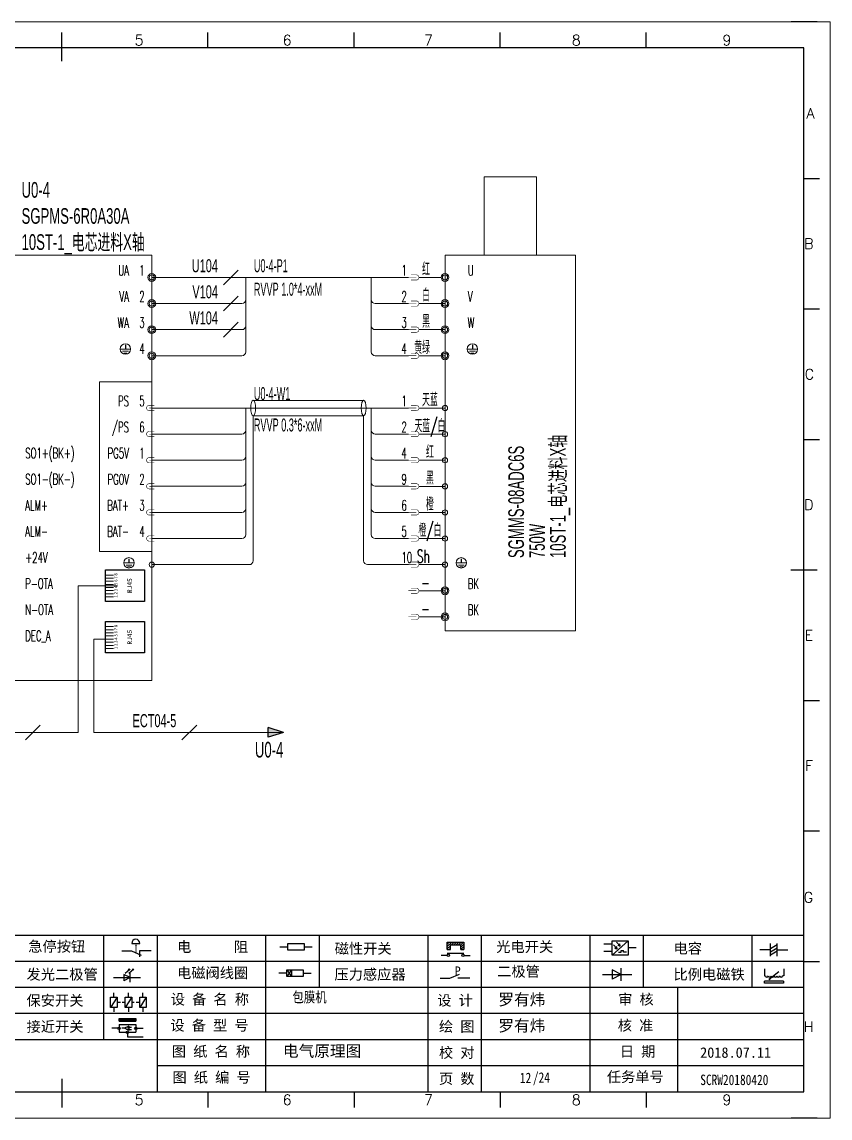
# Model space of a CAD drawing. Extents: x 49673 to 52330, y -5620 to -4375.
# Drawn here: x 50826.8 to 50981.6, y -5113.3 to -4903.3 of the extents above; entities that cross this region are included whole.
import ezdxf
from ezdxf.enums import TextEntityAlignment as Align

# ---------------------------------------------------------------- set-up
doc = ezdxf.new("R2010")
doc.units = 0
doc.header["$MEASUREMENT"] = 0
doc.layers.add('AE_BOR', color=1, linetype='Continuous')
doc.layers.add('Dimension', color=3, linetype='Continuous', lineweight=13)
doc.styles.get("Standard").update_dxf_attribs({"font": 'txt.shx'})
doc.styles.add('WD', font='simplex.shx', dxfattribs={"bigfont": 'gbcbig.shx'})
doc.styles.add('样式 8', font='arial.ttf')
doc.styles.add('楷体', font='STFANGSO.TTF', dxfattribs={"width": 0.8})
doc.styles.add('汉字', font='')
doc.styles.get('汉字').set_extended_font_data('新宋体')

# ---------------------------------------------------------------- blocks, each defined once
blk = doc.blocks.new('A$C5EEB7F37')
at = {"lineweight": 0}
for p, q in [((0, 16.82), (5.16, 16.82)), ((0, 14.82), (5.16, 14.82)), ((0, 12.82), (5.16, 12.82)), ((0, 10.82), (5.16, 10.82)), ((0, 8.82), (5.16, 8.82)), ((0, 6.82), (5.16, 6.82)), ((0, 4.82), (5.16, 4.82)), ((0, 2.82), (5.16, 2.82))]:
    blk.add_line(p, q, dxfattribs=at)
blk.add_lwpolyline([(0.07, 0), (0.07, 20.03), (25.01, 20.03), (25.01, 0)], close=True)
at = {"char_height": 2, "width": 3.7055, "attachment_point": 1, "rotation": 90}
for s, insert in [('{\\fSimSun|b0|i0|c134|p2;8}', (5.62, 16.42)), ('{\\fSimSun|b0|i0|c134|p2;7}', (5.62, 14.42)), ('{\\fSimSun|b0|i0|c134|p2;6}', (5.62, 12.42)), ('{\\fSimSun|b0|i0|c134|p2;3}', (5.62, 6.42)), ('{\\fSimSun|b0|i0|c134|p2;5}', (5.62, 10.42)), ('{\\fSimSun|b0|i0|c134|p2;4}', (5.62, 8.42)), ('{\\fSimSun|b0|i0|c134|p2;1}', (5.56, 2.42)), ('{\\fSimSun|b0|i0|c134|p2;2}', (5.62, 4.42))]:
    blk.add_mtext(s, dxfattribs=dict(at, insert=insert))
at = {"color": 7, "insert": (13.92, 5.3), "char_height": 3.024, "attachment_point": 1, "rotation": 90}
blk.add_mtext_dynamic_manual_height_columns('{\\fSimSun|b0|i0|c134|p2;RJ45}', width=47.9244, gutter_width=12.5, heights=[0], dxfattribs=at)
blk = doc.blocks.new('磁性开关')
at = {"linetype": 'ByBlock'}
h = blk.add_hatch(dxfattribs=at)
h.set_pattern_fill('ANSI31', color=256, scale=0.1, style=0)
h.set_pattern_definition([(45, (0, 0), (-0.224506403, 0.224506403), [])])
h.paths.add_polyline_path([(-1910.88, -776.69), (-1910.88, -775.29), (-1907.69, -775.29), (-1907.69, -776.69), (-1908.31, -776.69), (-1908.31, -775.79), (-1910.25, -775.79), (-1910.25, -776.69)])
for p, q in [((-1910.88, -776.69), (-1910.88, -775.29)), ((-1910.88, -775.29), (-1907.69, -775.29)), ((-1910.88, -776.69), (-1910.25, -776.69)), ((-1910.25, -776.69), (-1910.25, -775.79)), ((-1910.25, -775.79), (-1908.31, -775.79)), ((-1908.31, -776.69), (-1908.31, -775.79)), ((-1908.31, -776.69), (-1907.69, -776.69)), ((-1907.69, -775.29), (-1907.69, -776.69)), ((-1910.91, -777.81), (-1912.09, -777.81)), ((-1910.88, -777.39), (-1907.69, -777.39)), ((-1907.66, -777.81), (-1906.48, -777.81))]:
    blk.add_line(p, q, dxfattribs=at)
for centre in [(-1910.68, -777.81), (-1907.88, -777.81)]:
    blk.add_circle(centre, 0.225, dxfattribs=at)
blk = doc.blocks.new('光电开关')
at = {"linetype": 'ByBlock'}
h = blk.add_hatch(dxfattribs=at)
h.set_pattern_fill('ANSI31', color=256, scale=0.01, style=0)
h.set_pattern_definition([(45, (0.172267, 0), (-0.0224506403, 0.0224506403), [])])
h.paths.add_polyline_path([(-1882.44, -776.34), (-1882.5, -775.91), (-1882.68, -776.07)])
h.paths.add_polyline_path([(-1882.86, -776.23), (-1882.44, -776.34), (-1882.68, -776.07)])
h.paths.add_polyline_path([(-1883.05, -776.88), (-1883.11, -776.45), (-1883.29, -776.61)])
h.paths.add_polyline_path([(-1883.47, -776.77), (-1883.05, -776.88), (-1883.29, -776.61)])
for p, q in [((-1884.01, -775.96), (-1885.56, -775.96)), ((-1880.91, -775.3), (-1884.01, -778.05)), ((-1883.75, -776.09), (-1883.05, -776.88)), ((-1883.11, -776.45), (-1883.47, -776.77)), ((-1883.05, -776.88), (-1883.47, -776.77)), ((-1883.14, -775.55), (-1882.44, -776.34)), ((-1883.05, -776.88), (-1883.11, -776.45)), ((-1882.5, -775.91), (-1882.86, -776.23)), ((-1882.44, -776.34), (-1882.86, -776.23)), ((-1882.44, -776.34), (-1882.5, -775.91)), ((-1879.37, -776.67), (-1880.91, -776.67)), ((-1884.01, -777.39), (-1885.56, -777.39)), ((-1882.78, -777.47), (-1882.23, -777.47)), ((-1882.23, -777.47), (-1882.23, -777.14)), ((-1882.23, -777.14), (-1881.78, -777.14)), ((-1881.78, -777.47), (-1881.78, -777.14)), ((-1881.23, -777.47), (-1881.78, -777.47))]:
    blk.add_line(p, q, dxfattribs=at)
blk.add_lwpolyline([(-1884.01, -775.3), (-1880.91, -775.3), (-1880.91, -778.05), (-1884.01, -778.05)], close=True, dxfattribs=at)
blk = doc.blocks.new('电磁阀线圈')
at = {"linetype": 'ByBlock'}
for p, q in [((-1854.61, -796.54), (-1856.17, -796.54)), ((-1854.61, -795.92), (-1853.75, -797.16)), ((-1853.75, -795.92), (-1854.61, -797.16)), ((-1853.75, -795.92), (-1853.75, -797.16)), ((-1851.53, -796.54), (-1849.97, -796.54))]:
    blk.add_line(p, q, dxfattribs=at)
blk.add_lwpolyline([(-1854.61, -795.92), (-1851.53, -795.92), (-1851.53, -797.16), (-1854.61, -797.16)], close=True, dxfattribs=at)
blk = doc.blocks.new('压力感应器')
at = {"linetype": 'ByBlock'}
for p, q in [((-1815.59, -777.73), (-1813.71, -776.93)), ((-1817.44, -777.73), (-1815.59, -777.73)), ((-1811.78, -777.73), (-1814.05, -777.73))]:
    blk.add_line(p, q, dxfattribs=at)
at = {"linetype": 'ByBlock', "insert": (-1814.65, -775.48), "char_height": 1.68, "width": 1.2242, "attachment_point": 1}
blk.add_mtext('{\\fNSimSun|b0|i0|c134|p49;P}', dxfattribs=at)
blk = doc.blocks.new('二极管')
at = {"linetype": 'ByBlock'}
for p, q in [((-1787.52, -776.77), (-1781.92, -776.77)), ((-1783.97, -776.77), (-1785.69, -775.9)), ((-1785.69, -775.9), (-1785.69, -777.65)), ((-1783.97, -776.77), (-1785.69, -777.65)), ((-1783.97, -777.99), (-1783.97, -775.56))]:
    blk.add_line(p, q, dxfattribs=at)
blk = doc.blocks.new('电容')
at = {"linetype": 'ByBlock'}
for p, q in [((-1756.08, -782.99), (-1756.08, -780.56)), ((-1754.86, -780.79), (-1756.08, -781.55)), ((-1754.86, -782.99), (-1754.86, -780.56)), ((-1756.08, -781.77), (-1758.13, -781.77)), ((-1754.86, -781.44), (-1756.08, -782.2)), ((-1754.86, -781.99), (-1756.08, -782.75)), ((-1754.86, -781.77), (-1752.81, -781.77))]:
    blk.add_line(p, q, dxfattribs=at)
blk = doc.blocks.new('发光二极管')
at = {"linetype": 'ByBlock'}
for p, q in [((-1755.78, -785.92), (-1754.89, -785.14)), ((-1754.89, -785.14), (-1755.2, -785.22)), ((-1755.2, -785.22), (-1755.01, -785.43)), ((-1755.08, -785.92), (-1754.18, -785.14)), ((-1754.89, -785.14), (-1755.01, -785.43)), ((-1754.18, -785.14), (-1754.49, -785.22)), ((-1754.49, -785.22), (-1754.31, -785.43)), ((-1754.18, -785.14), (-1754.31, -785.43)), ((-1758.01, -786.77), (-1752.89, -786.77)), ((-1754.84, -786.77), (-1756.04, -786.16)), ((-1756.04, -786.16), (-1756.04, -787.39)), ((-1754.84, -786.77), (-1756.04, -787.39)), ((-1754.84, -787.63), (-1754.84, -785.92))]:
    blk.add_line(p, q, dxfattribs=at)
blk = doc.blocks.new('比例电磁阀')
at = {"linetype": 'ByBlock'}
for p, q in [((-1757.26, -775.38), (-1757.26, -776.71)), ((-1757.26, -776.71), (-1757.05, -776.71)), ((-1754.5, -775.98), (-1756.35, -777.44)), ((-1753.58, -776.71), (-1753.8, -776.71)), ((-1753.58, -775.38), (-1753.58, -776.71)), ((-1753.6, -777.73), (-1757.25, -777.73)), ((-1757.25, -778.13), (-1757.25, -777.73)), ((-1753.6, -778.13), (-1757.25, -778.13)), ((-1756.35, -777.44), (-1756.25, -777.25)), ((-1756.35, -777.44), (-1756.15, -777.38)), ((-1756.15, -777.38), (-1756.25, -777.25)), ((-1753.6, -777.73), (-1753.6, -778.13))]:
    blk.add_line(p, q, dxfattribs=at)
for centre in [(-1756.78, -776.71), (-1756.24, -776.71), (-1755.7, -776.71), (-1755.15, -776.71), (-1754.61, -776.71), (-1754.07, -776.71)]:
    blk.add_arc(centre, 0.271, 180, 0, dxfattribs=at)
blk = doc.blocks.new('保安开关')
at = {"linetype": 'ByBlock'}
for p, q in [((-1757.33, -790.79), (-1758.6, -792.81)), ((-1757.96, -790.79), (-1757.96, -789.97)), ((-1754.54, -790.79), (-1755.81, -792.81)), ((-1755.17, -790.79), (-1755.17, -789.97)), ((-1751.75, -790.79), (-1753.02, -792.81)), ((-1752.39, -790.79), (-1752.39, -789.97)), ((-1757.96, -792.81), (-1757.96, -793.62)), ((-1757.33, -791.8), (-1756.72, -791.8)), ((-1756.35, -791.8), (-1755.89, -791.8)), ((-1755.17, -792.81), (-1755.17, -793.62)), ((-1754.52, -791.8), (-1754.06, -791.8)), ((-1753.69, -791.8), (-1753.08, -791.8)), ((-1752.39, -792.81), (-1752.39, -793.62))]:
    blk.add_line(p, q, dxfattribs=at)
for points in [[(-1758.6, -790.79), (-1757.33, -790.79), (-1757.33, -792.81), (-1758.6, -792.81)], [(-1755.81, -790.79), (-1754.54, -790.79), (-1754.54, -792.81), (-1755.81, -792.81)], [(-1753.02, -790.79), (-1751.75, -790.79), (-1751.75, -792.81), (-1753.02, -792.81)]]:
    blk.add_lwpolyline(points, close=True, dxfattribs=at)
blk = doc.blocks.new('接近开关')
at = {"linetype": 'ByBlock'}
h = blk.add_hatch(dxfattribs=at)
h.set_pattern_fill('ANSI31', color=256, scale=0.01, style=0)
h.set_pattern_definition([(45, (-89.131516, -30.795668), (-0.0224506403, 0.0224506403), [])])
h.paths.add_polyline_path([(-1516.96, -1123.35), (-1516.96, -1122.85), (-1513.76, -1122.85), (-1513.76, -1123.35)])
for p, q in [((-1516.96, -1123.35), (-1516.96, -1122.85)), ((-1516.96, -1122.85), (-1513.76, -1122.85)), ((-1516.96, -1123.35), (-1513.76, -1123.35)), ((-1513.76, -1122.85), (-1513.76, -1123.35)), ((-1517.18, -1124.71), (-1518.36, -1124.71)), ((-1516.96, -1123.95), (-1513.76, -1123.95)), ((-1516.96, -1123.95), (-1516.96, -1125.47)), ((-1516.96, -1125.47), (-1513.76, -1125.47)), ((-1515.91, -1124.71), (-1516.45, -1124.71)), ((-1515.11, -1124.31), (-1515.91, -1124.71)), ((-1515.11, -1125.11), (-1515.91, -1124.71)), ((-1515.33, -1124.53), (-1515.17, -1124.53)), ((-1515.33, -1124.88), (-1515.17, -1124.88)), ((-1515.25, -1124.45), (-1515.25, -1124.61)), ((-1515.11, -1124.31), (-1515.11, -1125.11)), ((-1515.11, -1124.48), (-1514.58, -1124.48)), ((-1515.11, -1124.94), (-1514.58, -1124.94)), ((-1513.76, -1123.95), (-1513.76, -1125.47)), ((-1513.54, -1124.71), (-1512.36, -1124.71)), ((-1515.36, -1125.69), (-1515.36, -1126.36)), ((-1515.36, -1126.36), (-1512.36, -1126.36))]:
    blk.add_line(p, q, dxfattribs=at)
for centre in [(-1516.96, -1124.71), (-1515.36, -1125.47), (-1513.76, -1124.71)]:
    blk.add_circle(centre, 0.225, dxfattribs=at)
blk = doc.blocks.new('电阻')
at = {"linetype": 'ByBlock'}
for p, q in [((-3.09, 0), (-1.57, 0)), ((1.57, 0), (3.09, 0))]:
    blk.add_line(p, q, dxfattribs=at)
blk.add_lwpolyline([(-1.57, 0.63), (1.57, 0.63), (1.57, -0.63), (-1.57, -0.63)], close=True, dxfattribs=at)
blk = doc.blocks.new('急停按钮')
at = {"linetype": 'ByBlock'}
for p, q in [((-1.86, 0), (0, 0)), ((0, 0), (1.88, -0.81)), ((0.06, 1.45), (1.61, 1.45)), ((0.83, 1.45), (0.83, 1.24)), ((0.83, 1.07), (0.83, 0.85)), ((0.83, 0.68), (0.83, 0.47)), ((0.83, 0.29), (0.83, 0.08)), ((3.81, 0), (1.54, 0)), ((1.54, 0), (1.54, -1.15)), ((0.83, -0.09), (0.83, -0.24))]:
    blk.add_line(p, q, dxfattribs=at)
blk.add_arc((0.83, 1.45), 0.774, 0, 180)
blk = doc.blocks.new('电控横A4')
for p, q in [((292, -5), (5, -5)), ((292, -205), (292, -5)), ((10.03, -205), (289.53, -205)), ((130.8, -205), (190.75, -205)), ((190.75, -205), (259.54, -205))]:
    blk.add_line(p, q)
at = {"linetype": 'ByBlock'}
for p, q in [((292, -175), (5, -175)), ((292, -180), (5, -180)), ((292, -185), (5, -185)), ((292, -190), (5, -190)), ((292, -195), (5, -195)), ((292, -200), (168.03, -200))]:
    blk.add_line(p, q, dxfattribs=at)
at = {"color": 0, "lineweight": -2}
for p, q in [((157.79, -175), (157.79, -195)), ((168.03, -175), (168.03, -204.92)), ((188.84, -175), (188.84, -185)), ((199.08, -175), (199.08, -185)), ((219.89, -175), (219.89, -185)), ((230.12, -175), (230.12, -185)), ((250.93, -175), (250.93, -185)), ((261.17, -175), (261.17, -185)), ((281.98, -175), (281.98, -185)), ((188.84, -185), (188.84, -204.92)), ((219.89, -185), (219.89, -205)), ((230.12, -185), (230.12, -205)), ((250.93, -185), (250.93, -205)), ((267.79, -185), (267.79, -205))]:
    blk.add_line(p, q, dxfattribs=at)
at = {"color": 0, "ltscale": 2}
for p, q in [((292, -205), (292, -183.55)), ((259.54, -205), (289.53, -205)), ((259.54, -205), (292, -205))]:
    blk.add_line(p, q, dxfattribs=at)
at = {"layer": 'AE_BOR', "color": 1, "lineweight": 15}
for p, q in [((0, 0), (297, 0)), ((297, 0), (297, -210)), ((297, -210), (0, -210))]:
    blk.add_line(p, q, dxfattribs=at)
at = {"layer": 'AE_BOR'}
for p, q in [((149.78, -5), (149.78, -2)), ((177.78, -5), (177.78, -2)), ((205.78, -5), (205.78, -2)), ((233.78, -5), (233.78, -2)), ((261.78, -5), (261.78, -2)), ((292, -30), (295, -30)), ((292, -55), (295, -55)), ((292, -80), (295, -80)), ((292, -130), (295, -130)), ((292, -155), (295, -155)), ((292, -180), (295, -180)), ((149.78, -205), (149.78, -208)), ((177.78, -205), (177.78, -208)), ((205.78, -205), (205.78, -208)), ((233.78, -205), (233.78, -208)), ((261.78, -205), (261.78, -208))]:
    blk.add_line(p, q, dxfattribs=at)
at = {"layer": 'AE_BOR', "lineweight": 30}
for p, q in [((294.53, 0), (289.53, 0)), ((294.53, -210), (289.53, -210))]:
    blk.add_line(p, q, dxfattribs=at)
at = {"layer": 'AE_BOR', "color": 2, "lineweight": 30}
for p, q in [((149.78, -7.5), (149.78, -2.5)), ((289.5, -105), (294.5, -105)), ((149.78, -202.5), (149.78, -207.5)), ((149.78, -205), (149.78, -207.5))]:
    blk.add_line(p, q, dxfattribs=at)
for name, p in [('急停按钮', (163.12, -177.98)), ('电阻', (194.66, -177.22))]:
    blk.add_blockref(name, p)
at = {"linetype": 'ByBlock'}
for name, p in [('磁性开关', (2134.53, 598.96)), ('光电开关', (2139.22, 599.27)), ('电容', (2041.69, 603.98)), ('发光二极管', (1917.72, 603.69)), ('电磁阀线圈', (2047.53, 614.3)), ('压力感应器', (2039.72, 594.52)), ('二极管', (2040.91, 594.27)), ('比例电磁阀', (2041.69, 593.98)), ('保安开关', (1917.72, 603.98)), ('接近开关', (1677.72, 931.9))]:
    blk.add_blockref(name, p, dxfattribs=at)
at = {"char_height": 2, "attachment_point": 1, "style": '汉字'}
for s, insert in [('{\\fKaiTi_GB2312|b0|i0|c134|p49;急停按钮}', (143.35, -176.12)), ('{\\fKaiTi_GB2312|b0|i0|c134|p49;电      阻}', (171.86, -176.19)), ('{\\fKaiTi_GB2312|b0|i0|c134|p49;磁性开关}', (202.07, -176.53)), ('{\\fKaiTi_GB2312|b0|i0|c134|p49;光电开关}', (233.02, -176.19)), ('{\\fKaiTi_GB2312|b0|i0|c134|p49;电容}', (267, -176.48)), ('{\\fKaiTi_GB2312|b0|i0|c134|p49;发光二极管}', (143.02, -181.48)), ('{\\fKaiTi_GB2312|b0|i0|c134|p49;电磁阀线圈}', (171.86, -181.19)), ('{\\fKaiTi_GB2312|b0|i0|c134|p49;压力感应器}', (202.02, -181.47)), ('{\\fKaiTi_GB2312|b0|i0|c134|p49;二极管}', (233.2, -180.91)), ('{\\fKaiTi_GB2312|b0|i0|c134|p49;比例电磁铁}', (267, -181.48)), ('{\\fKaiTi_GB2312|b0|i0|c134|p49;保安开关}', (143.02, -186.48)), ('{\\fKaiTi_GB2312|b0|i0|c134|p0;设 备 名 称}', (170.65, -186.24)), ('{\\fKaiTi_GB2312|b0|i0|c134|p0;设 计}', (221.72, -186.46)), ('{\\fKaiTi_GB2312|b0|i0|c134|p0;审 核}', (256.39, -186.25)), ('{\\fKaiTi_GB2312|b0|i0|c134|p0;设 备 型 号}', (170.58, -191.24)), ('{\\fKaiTi_GB2312|b0|i0|c134|p0;核 准}', (256.32, -191.25)), ('{\\fKaiTi_GB2312|b0|i0|c134|p49;接近开关}', (143.02, -191.48)), ('{\\fKaiTi_GB2312|b0|i0|c134|p0;绘 图}', (222.05, -191.46)), ('{\\fKaiTi_GB2312|b0|i0|c134|p0;图 纸 名 称}', (170.86, -196.24)), ('{\\fKaiTi_GB2312|b0|i0|c134|p0;校 对}', (222.05, -196.46)), ('{\\fKaiTi_GB2312|b0|i0|c134|p0;日 期}', (256.72, -196.25)), ('{\\fKaiTi_GB2312|b0|i0|c134|p0;图 纸 编 号}', (170.98, -201.2)), ('{\\fKaiTi_GB2312|b0|i0|c134|p0;页 数}', (222.05, -201.46)), ('{\\fKaiTi_GB2312|b0|i0|c134|p0;任务单号}', (254.22, -201.1))]:
    blk.add_mtext(s, dxfattribs=dict(at, insert=insert))
at = {"color": 0, "lineweight": 0, "char_height": 2, "attachment_point": 1, "style": '楷体'}
for s, insert, width in [('包膜机', (193.97, -185.83), 9.1252), ('/24', (240.05, -201.23), 5.6327), ('SCRW20180420', (272.12, -201.68), 9.8608)]:
    blk.add_mtext(s, dxfattribs=dict(at, insert=insert, width=width))
at = {"attachment_point": 1}
for s, insert, char_height, width in [('{\\fKaiTi_GB2312|b0|i0|c134|p49;罗有炜}', (233.43, -186.2), 2.2, 15.3175), ('{\\fKaiTi_GB2312|b0|i0|c134|p49;罗有炜}', (233.43, -191.2), 2.2, 15.3175), ('{\\fKaiTi_GB2312|b0|i0|c134|p49;电气原理图}', (192.15, -196.05), 2.2, 25.88), ('{\\fKaiTi_GB2312|b0|i0|c134|p49;2018.07.11}', (272.1, -196.45), 2, 60.2542)]:
    blk.add_mtext(s, dxfattribs=dict(at, insert=insert, char_height=char_height, width=width))
at = {"layer": 'AE_BOR', "style": 'WD'}
for s, p in [('5', (164.59, -4.5)), ('6', (192.94, -4.5)), ('7', (220.04, -4.5)), ('8', (248.37, -4.5)), ('9', (277.23, -4.5)), ('5', (164.59, -207.5)), ('6', (192.94, -207.5)), ('7', (220.04, -207.5)), ('8', (248.37, -207.5)), ('9', (277.23, -207.5))]:
    blk.add_text(s, height=2, dxfattribs=at).set_placement(p, align=Align.CENTER)
for s, p in [('A', (294.03, -17.5)), ('B', (293.84, -42.5)), ('C', (293.93, -67.5)), ('D', (293.84, -92.5)), ('E', (293.74, -117.5)), ('F', (293.74, -142.5)), ('F', (293.74, -142.5)), ('G', (293.74, -167.72)), ('H', (293.84, -192.5))]:
    blk.add_text(s, height=2, dxfattribs=at).set_placement(p, align=Align.MIDDLE_RIGHT)

msp = doc.modelspace()

# ---------------------------------------------------------------- hatches: boundary and pattern name
msp.add_hatch(color=256).paths.add_polyline_path([(50876.85, -5039.44), (50873.93, -5040.38), (50873.93, -5038.51)])
msp.add_hatch(color=256).paths.add_polyline_path([(50876.85, -5039.44), (50873.93, -5040.38), (50873.93, -5038.51)])

# ---------------------------------------------------------------- linework, layer by layer
at = {"lineweight": 0}
for p, q in [((50851.64, -4952.28), (50900.83, -4952.28)), ((50869.65, -4966.53), (50869.65, -4952.28)), ((50893.7, -4966.53), (50893.7, -4952.28)), ((50902.83, -4952.28), (50907.08, -4952.28)), ((50851.64, -4957.28), (50868.9, -4957.28)), ((50900.83, -4957.28), (50894.45, -4957.28)), ((50907.83, -4957.28), (50902.83, -4957.28)), ((50851.64, -4962.28), (50868.9, -4962.28)), ((50900.83, -4962.28), (50894.45, -4962.28)), ((50907.83, -4962.28), (50902.83, -4962.28)), ((50845.69, -4965.99), (50847.48, -4965.99)), ((50846.02, -4966.42), (50847.15, -4966.42)), ((50912.18, -4965.99), (50913.97, -4965.99)), ((50912.51, -4966.42), (50913.64, -4966.42)), ((50846.31, -4966.77), (50846.88, -4966.77)), ((50851.64, -4967.28), (50868.9, -4967.28)), ((50900.83, -4967.28), (50894.45, -4967.28)), ((50907.83, -4967.29), (50902.83, -4967.29)), ((50912.8, -4966.77), (50913.37, -4966.77)), ((50871.08, -4975.83), (50892.24, -4975.83)), ((50900.83, -4977.29), (50851.64, -4977.29)), ((50869.65, -5001.54), (50869.65, -4977.29)), ((50871.06, -4978.76), (50871.06, -5006.55)), ((50871.06, -4978.76), (50892.24, -4978.76)), ((50892.24, -4978.76), (50892.24, -5006.55)), ((50893.7, -5001.54), (50893.7, -4977.29)), ((50907.83, -4977.3), (50902.83, -4977.3)), ((50851.64, -4982.29), (50868.9, -4982.29)), ((50900.83, -4982.29), (50894.45, -4982.29)), ((50907.83, -4982.3), (50902.83, -4982.3)), ((50851.64, -4987.29), (50868.9, -4987.29)), ((50900.83, -4987.29), (50894.45, -4987.29)), ((50907.83, -4987.3), (50902.83, -4987.3)), ((50851.64, -4992.29), (50868.9, -4992.29)), ((50900.83, -4992.29), (50894.45, -4992.29)), ((50907.83, -4992.3), (50902.83, -4992.3)), ((50851.64, -4997.29), (50868.9, -4997.29)), ((50900.83, -4997.29), (50894.45, -4997.29)), ((50907.83, -4997.3), (50902.83, -4997.3)), ((50851.64, -5002.29), (50868.9, -5002.29)), ((50900.83, -5002.29), (50894.45, -5002.29)), ((50907.83, -5002.3), (50902.83, -5002.3)), ((50846.37, -5006.96), (50848.16, -5006.96)), ((50846.71, -5007.39), (50847.83, -5007.39)), ((50846.99, -5007.74), (50847.57, -5007.74)), ((50851.64, -5007.3), (50870.31, -5007.3)), ((50900.83, -5007.29), (50892.99, -5007.29)), ((50907.83, -5007.3), (50902.83, -5007.3)), ((50910.06, -5006.96), (50911.84, -5006.96)), ((50910.39, -5007.39), (50911.51, -5007.39)), ((50910.67, -5007.74), (50911.25, -5007.74)), ((50907.83, -5012.31), (50902.83, -5012.31)), ((50907.83, -5017.31), (50902.83, -5017.31))]:
    msp.add_line(p, q, dxfattribs=at)
for p, q in [((50846.58, -4965.2), (50846.58, -4965.99)), ((50913.07, -4965.2), (50913.07, -4965.99)), ((50847.27, -5006.16), (50847.27, -5006.95)), ((50910.95, -5006.16), (50910.95, -5006.95)), ((50876.85, -5039.44), (50873.93, -5038.51)), ((50873.93, -5040.38), (50873.93, -5038.51)), ((50876.85, -5039.44), (50873.93, -5038.51)), ((50876.85, -5039.44), (50873.93, -5040.38)), ((50876.85, -5039.44), (50873.93, -5040.38))]:
    msp.add_line(p, q)
at = {"color": 3, "lineweight": 0}
for p, q in [((50837.54, -5039.44), (50837.54, -5011.33)), ((50845.05, -5011.33), (50837.54, -5011.33)), ((50840.51, -5021.56), (50840.51, -5039.44)), ((50842.76, -5021.56), (50840.51, -5021.56)), ((50837.54, -5039.44), (50804.7, -5039.44)), ((50876.85, -5039.44), (50840.51, -5039.44))]:
    msp.add_line(p, q, dxfattribs=at)
at = {"lineweight": 0}
for points in [[(50915.33, -4933), (50925.33, -4933), (50925.33, -4948), (50915.33, -4948)], [(50823.01, -4948), (50851.64, -4948), (50851.64, -5029.51), (50823.01, -5029.51)], [(50907.83, -4948), (50932.83, -4948), (50932.83, -5020), (50907.83, -5020)], [(50851.64, -4972.29), (50841.64, -4972.29), (50841.64, -5004.79), (50851.64, -5004.79)]]:
    msp.add_lwpolyline(points, close=True, dxfattribs=at)
at = {"color": 3, "lineweight": 0, "const_width": 0.1, "flags": 128}
for points in [[(50901.33, -4951.78), (50902.33, -4951.78, -1), (50902.33, -4952.78), (50901.33, -4952.78)], [(50901.33, -4956.78), (50902.33, -4956.78, -1), (50902.33, -4957.78), (50901.33, -4957.78)], [(50901.33, -4961.78), (50902.33, -4961.78, -1), (50902.33, -4962.78), (50901.33, -4962.78)], [(50901.33, -4966.78), (50902.33, -4966.78, -1), (50902.33, -4967.78), (50901.33, -4967.78)], [(50852.14, -4976.79), (50851.14, -4976.79, 1), (50851.14, -4977.79), (50852.14, -4977.79)], [(50901.33, -4976.79), (50902.33, -4976.79, -1), (50902.33, -4977.79), (50901.33, -4977.79)], [(50852.14, -4981.79), (50851.14, -4981.79, 1), (50851.14, -4982.79), (50852.14, -4982.79)], [(50901.33, -4981.79), (50902.33, -4981.79, -1), (50902.33, -4982.79), (50901.33, -4982.79)], [(50852.14, -4986.79), (50851.14, -4986.79, 1), (50851.14, -4987.79), (50852.14, -4987.79)], [(50901.33, -4986.79), (50902.33, -4986.79, -1), (50902.33, -4987.79), (50901.33, -4987.79)], [(50852.14, -4991.79), (50851.14, -4991.79, 1), (50851.14, -4992.79), (50852.14, -4992.79)], [(50901.33, -4991.79), (50902.33, -4991.79, -1), (50902.33, -4992.79), (50901.33, -4992.79)], [(50852.14, -4996.79), (50851.14, -4996.79, 1), (50851.14, -4997.79), (50852.14, -4997.79)], [(50901.33, -4996.79), (50902.33, -4996.79, -1), (50902.33, -4997.79), (50901.33, -4997.79)], [(50852.14, -5001.79), (50851.14, -5001.79, 1), (50851.14, -5002.79), (50852.14, -5002.79)], [(50901.33, -5001.79), (50902.33, -5001.79, -1), (50902.33, -5002.79), (50901.33, -5002.79)], [(50901.33, -5006.79), (50902.33, -5006.79, -1), (50902.33, -5007.79), (50901.33, -5007.79)], [(50901.33, -5011.8), (50902.33, -5011.8, -1), (50902.33, -5012.8), (50901.33, -5012.8)], [(50901.33, -5016.8), (50902.33, -5016.8, -1), (50902.33, -5017.8), (50901.33, -5017.8)]]:
    msp.add_lwpolyline(points, format="xyb", dxfattribs=at)
for points in [[(50902.33, -4952.28), (50900.83, -4952.28)], [(50902.33, -4957.28), (50900.83, -4957.28)], [(50902.33, -4962.28), (50900.83, -4962.28)], [(50902.33, -4967.28), (50900.83, -4967.28)], [(50851.14, -4977.29), (50852.64, -4977.29)], [(50902.33, -4977.29), (50900.83, -4977.29)], [(50851.14, -4982.29), (50852.64, -4982.29)], [(50902.33, -4982.29), (50900.83, -4982.29)], [(50851.14, -4987.29), (50852.64, -4987.29)], [(50902.33, -4987.29), (50900.83, -4987.29)], [(50851.14, -4992.29), (50852.64, -4992.29)], [(50902.33, -4992.29), (50900.83, -4992.29)], [(50851.14, -4997.29), (50852.64, -4997.29)], [(50902.33, -4997.29), (50900.83, -4997.29)], [(50851.14, -5002.29), (50852.64, -5002.29)], [(50902.33, -5002.29), (50900.83, -5002.29)], [(50902.33, -5007.29), (50900.83, -5007.29)], [(50902.33, -5012.3), (50900.83, -5012.3)], [(50902.33, -5017.3), (50900.83, -5017.3)]]:
    msp.add_lwpolyline(points, dxfattribs=at)
at = {"lineweight": 0}
for centre, radius in [((50851.64, -4952.28), 0.75), ((50851.64, -4952.28), 0.5), ((50907.83, -4952.28), 0.75), ((50907.83, -4952.28), 0.5), ((50851.64, -4957.28), 0.75), ((50851.64, -4957.28), 0.5), ((50907.83, -4957.28), 0.75), ((50907.83, -4957.28), 0.5), ((50851.64, -4962.28), 0.75), ((50851.64, -4962.28), 0.5), ((50907.83, -4962.28), 0.75), ((50907.83, -4962.28), 0.5), ((50846.58, -4965.99), 1), ((50913.07, -4965.99), 1), ((50851.64, -4967.28), 0.75), ((50851.64, -4967.28), 0.5), ((50907.83, -4967.29), 0.75), ((50907.83, -4967.29), 0.5), ((50907.83, -4977.3), 0.5), ((50907.83, -4982.3), 0.5), ((50907.83, -4987.3), 0.5), ((50907.83, -4992.3), 0.5), ((50907.83, -4997.3), 0.5), ((50907.83, -5002.3), 0.5), ((50847.27, -5006.95), 1), ((50910.95, -5006.95), 1), ((50851.64, -5007.3), 0.5), ((50907.83, -5007.3), 0.5), ((50907.83, -5012.31), 0.75), ((50907.83, -5012.31), 0.5), ((50907.83, -5017.31), 0.75), ((50907.83, -5017.31), 0.5)]:
    msp.add_circle(centre, radius, dxfattribs=at)
for centre, start, end in [((50868.9, -4956.53), 270, 0), ((50894.45, -4956.53), 180, 270), ((50868.9, -4961.53), 270, 0), ((50894.45, -4961.53), 180, 270), ((50868.9, -4966.53), 270, 0), ((50894.45, -4966.53), 180, 270), ((50868.9, -4981.54), 270, 0), ((50894.45, -4981.54), 180, 270), ((50868.9, -4986.54), 270, 0), ((50894.45, -4986.54), 180, 270), ((50868.9, -4991.54), 270, 0), ((50894.45, -4991.54), 180, 270), ((50868.9, -4996.54), 270, 0), ((50894.45, -4996.54), 180, 270), ((50868.9, -5001.54), 270, 0), ((50894.45, -5001.54), 180, 270), ((50870.31, -5006.55), 270, 0), ((50892.99, -5006.54), 180, 270)]:
    msp.add_arc(centre, 0.75, start, end, dxfattribs=at)
msp.add_ellipse((50871.06, -4977.29), major_axis=(0, 1.47), ratio=0.316938, dxfattribs=at)
at = {"lineweight": 0, "extrusion": (0, 0, -1)}
msp.add_ellipse((50892.24, -4977.29), major_axis=(0, 1.47), ratio=0.316938, dxfattribs=at)
at = {"layer": 'Dimension', "lineweight": 0}
for p, q in [((50865.38, -4953.69), (50868.2, -4950.86)), ((50865.38, -4958.69), (50868.2, -4955.86)), ((50865.38, -4963.69), (50868.2, -4960.86)), ((50827.43, -5040.86), (50830.26, -5038.03)), ((50857.41, -5040.86), (50860.24, -5038.03))]:
    msp.add_line(p, q, dxfattribs=at)

# ---------------------------------------------------------------- block references
msp.add_blockref('电控横A4', (50684.62, -4903.32))
at = {"lineweight": 0, "xscale": 0.2999999999992724, "yscale": 0.2999999999992724, "zscale": 0.2999999999992724}
for p in [(50842.76, -5014.33), (50842.76, -5024.21)]:
    msp.add_blockref('A$C5EEB7F37', p, dxfattribs=at)

# ---------------------------------------------------------------- texts
at = {"lineweight": 0, "style": 'WD', "width": 0.6}
for s, height, p in [('红', 2.5, (50904.94, -4951.93)), ('UA', 2, (50847.27, -4951.93)), ('1', 2, (50850.27, -4951.92)), ('VA', 2, (50847.27, -4956.93)), ('2', 2, (50850.27, -4956.92)), ('白', 2.5, (50904.94, -4956.93)), ('WA', 2, (50847.27, -4961.93)), ('3', 2, (50850.27, -4961.92)), ('黑', 2.5, (50904.94, -4961.93)), ('黄绿', 2.5, (50904.94, -4966.93)), ('4', 2, (50850.27, -4966.93)), ('Sh', 2.5, (50904.94, -5006.95)), ('-', 2.5, (50904.94, -5011.96)), ('-', 2.5, (50904.94, -5016.96))]:
    msp.add_text(s, height=height, dxfattribs=at).set_placement(p, align=Align.RIGHT)
for s, p in [('1', (50899.47, -4951.92)), ('U', (50912.19, -4951.93)), ('2', (50899.47, -4956.92)), ('V', (50912.19, -4956.93)), ('3', (50899.47, -4961.92)), ('W', (50912.19, -4961.93)), ('4', (50899.47, -4966.93)), ('1', (50899.47, -4976.94)), ('2', (50899.47, -4981.94)), ('SO1+(BK+)', (50827.38, -4986.93)), ('4', (50899.47, -4986.94)), ('SO1-(BK-)', (50827.38, -4991.93)), ('9', (50899.47, -4991.94)), ('ALM+', (50827.38, -4996.93)), ('6', (50899.47, -4996.94)), ('ALM-', (50827.38, -5001.93)), ('5', (50899.47, -5001.94)), ('+24V', (50827.38, -5006.93)), ('10', (50899.47, -5006.94)), ('P-OTA', (50827.38, -5011.93)), ('BK', (50912.19, -5011.96)), ('N-OTA', (50827.38, -5016.93)), ('BK', (50912.19, -5016.96)), ('DEC_A', (50827.38, -5021.93))]:
    msp.add_text(s, height=2, dxfattribs=at).set_placement(p)
at = {"color": 6, "lineweight": 0, "style": 'WD', "width": 0.6}
for s, p in [('天蓝', (50904.94, -4976.95)), ('天蓝/白', (50904.94, -4981.95)), ('红', (50904.94, -4986.95)), ('黑', (50904.94, -4991.95)), ('橙', (50904.94, -4996.95)), ('橙/白', (50904.94, -5001.95))]:
    msp.add_text(s, height=2.5, dxfattribs=at).set_placement(p, align=Align.CENTER)
for s, p in [('PS', (50847.27, -4976.94)), ('5', (50850.27, -4976.94)), ('/PS', (50847.27, -4981.94)), ('6', (50850.27, -4981.94)), ('PG5V', (50847.27, -4986.94)), ('1', (50850.27, -4986.94)), ('PG0V', (50847.27, -4991.95)), ('2', (50850.27, -4991.95)), ('BAT+', (50847.27, -4996.94)), ('3', (50850.27, -4996.94)), ('BAT-', (50847.27, -5001.95)), ('4', (50850.27, -5001.95))]:
    msp.add_text(s, height=2, dxfattribs=at).set_placement(p, align=Align.RIGHT)
at = {"layer": 'Dimension', "lineweight": 0, "style": '样式 8', "width": 0.6}
for s, p in [('U0-4', (50826.68, -4937)), ('SGPMS-6R0A30A', (50826.68, -4942)), ('10ST-1_电芯进料X轴', (50826.68, -4947))]:
    msp.add_text(s, height=3, dxfattribs=at).set_placement(p)
for s, height, p in [('U104', 2.5, (50864.31, -4951.28)), ('V104', 2.5, (50864.31, -4956.28)), ('W104', 2.5, (50864.31, -4961.28)), ('ECT04-5', 2.5, (50856.34, -5038.44)), ('U0-4', 3, (50876.85, -5044.25))]:
    msp.add_text(s, height=height, dxfattribs=at).set_placement(p, align=Align.RIGHT)
at = {"layer": 'Dimension', "color": 3, "lineweight": 0, "style": '样式 8', "width": 0.5}
for s, p in [('U0-4-P1', (50871.2, -4951.28)), ('U0-4-W1', (50871.2, -4975.79))]:
    msp.add_text(s, height=2.5, dxfattribs=at).set_placement(p)
at = {"layer": 'Dimension', "color": 1, "lineweight": 0, "style": '样式 8', "width": 0.5}
for s, p in [('RVVP 1.0*4-xxM', (50871.2, -4953.28)), ('RVVP 0.3*6-xxM', (50871.2, -4979.29))]:
    msp.add_text(s, height=2.5, dxfattribs=at).set_placement(p, align=Align.TOP_LEFT)
at = {"layer": 'Dimension', "color": 6, "lineweight": 0, "style": '样式 8', "width": 0.6}
for s, p in [('10ST-1_电芯进料X轴', (50930.96, -5006.04)), ('SGMMS-08ADC6S', (50922.96, -5006.04))]:
    msp.add_text(s, height=3, rotation=90, dxfattribs=at).set_placement(p)
at = {"layer": 'Dimension', "lineweight": 0, "style": '样式 8', "width": 0.6}
msp.add_text('750W', height=3, rotation=90, dxfattribs=at).set_placement((50926.96, -5006.04))
at = {"layer": 'Dimension', "color": 0, "lineweight": 0, "insert": (50922.17, -5104.62), "char_height": 2, "width": 2.9421, "attachment_point": 1, "style": '楷体'}
msp.add_mtext('12', dxfattribs=at)

doc.saveas('drawing.dxf')
